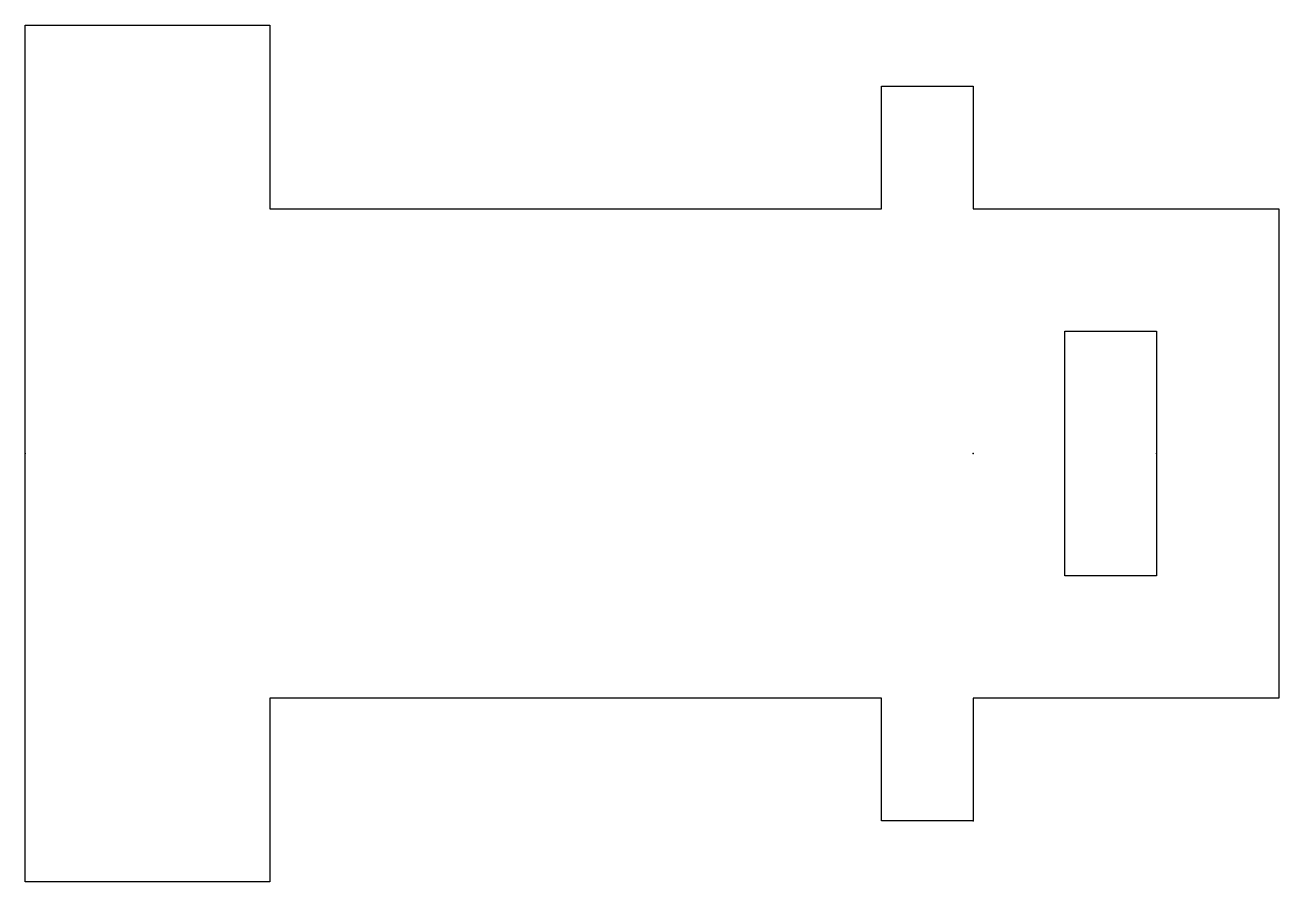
# Model space of a CAD drawing. Header units: millimetres. Extents: x -15.5 to 5, y -1 to 13.
import ezdxf

# ---------------------------------------------------------------- set-up
doc = ezdxf.new("R2010")
doc.units = ezdxf.units.MM
doc.layers.get('0').update_dxf_attribs({"linetype": 'CONTINUOUS'})

msp = doc.modelspace()

# ---------------------------------------------------------------- linework, layer by layer
for points in [[(0, 10), (5, 10), (5, 2), (0, 2), (0, 0), (-1.5, 0), (-1.5, 2), (-11.5, 2), (-11.5, -1), (-15.5, -1), (-15.5, 13), (-11.5, 13), (-11.5, 10), (-1.5, 10), (-1.5, 12), (0, 12)], [(1.5, 8), (3, 8), (3, 4), (1.5, 4)]]:
    msp.add_lwpolyline(points, close=True)
for p in [(-15.5, 6), (0, 6), (3, 6), (0, 0)]:
    msp.add_point(p)

doc.saveas('drawing.dxf')
